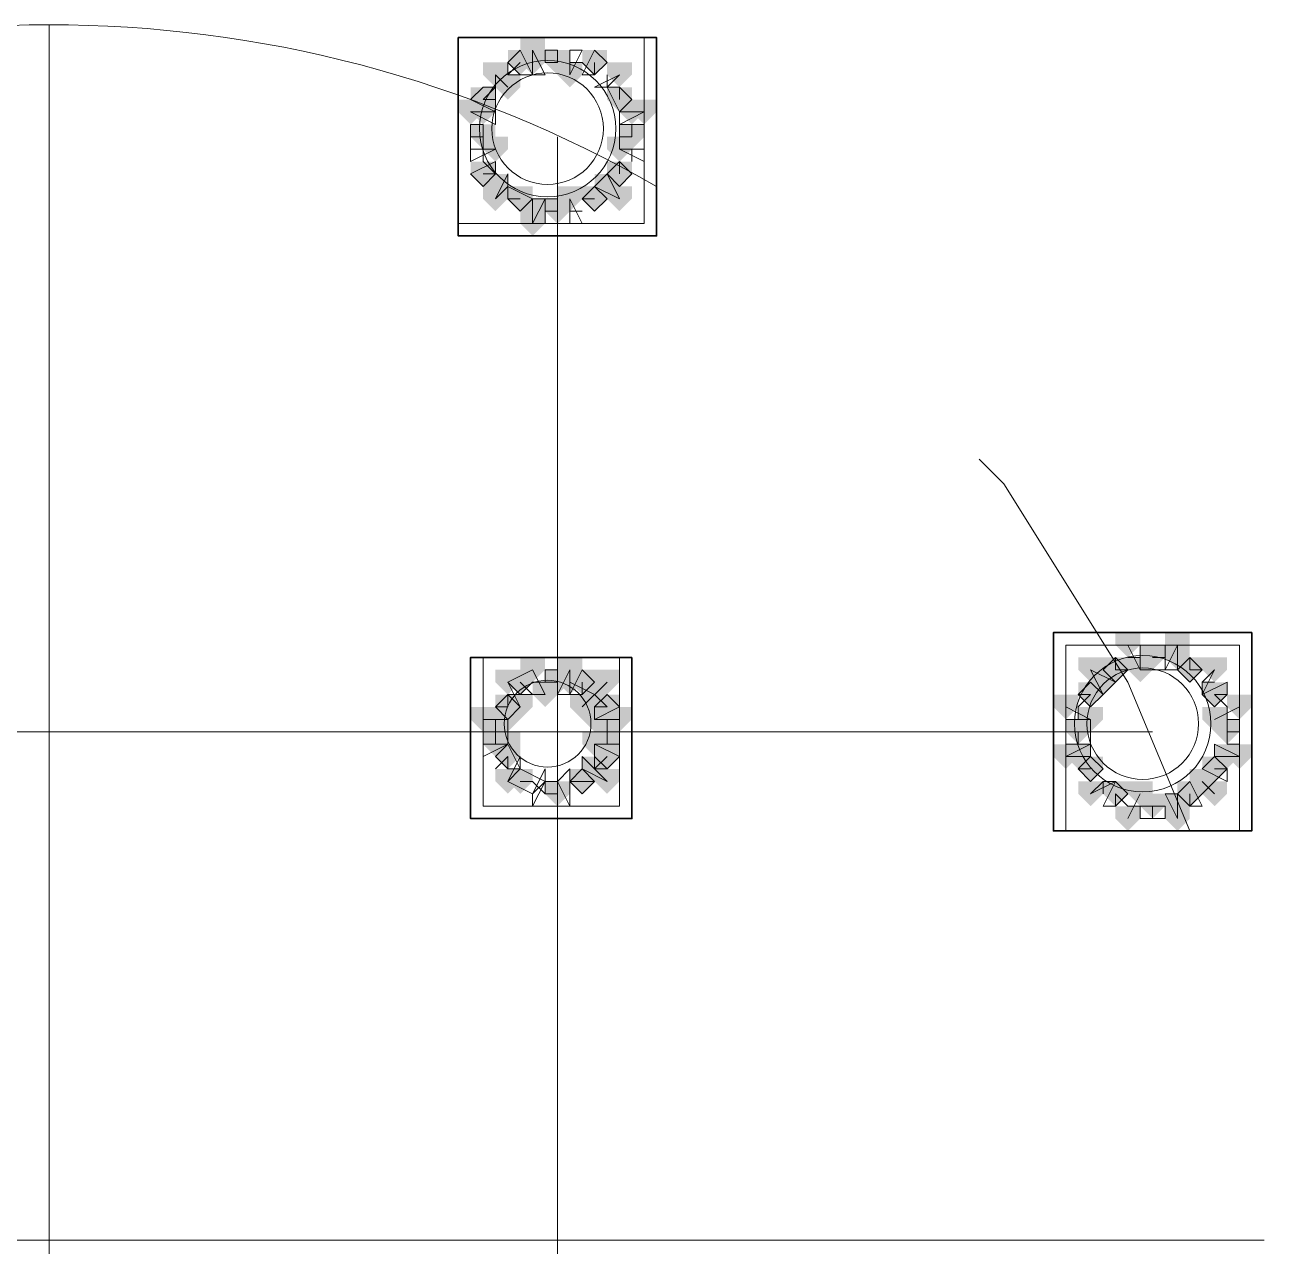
# Model space of a CAD drawing. Header units: millimetres. Extents: x 2315 to 4619, y 1334 to 1897.
# Drawn here: x 4171.91 to 4178.02, y 1541.67 to 1547.68 of the extents above; entities that cross this region are included whole.
import ezdxf

# ---------------------------------------------------------------- set-up
doc = ezdxf.new("R2010")
doc.units = ezdxf.units.MM
for name, color, linetype, true_color in [('PDF_10', 7, 'Continuous', 0x00b85c), ('PDF_AXIS', 7, 'Continuous', 0x00b85c), ('PDF_柱构件', 7, 'Continuous', 0x00b85c), ('PDF_转运站初步方案', 7, 'Continuous', 0x00b85c)]:
    doc.layers.add(name, color=color, linetype=linetype, true_color=true_color)
doc.layers.add('PDF_中心线层', color=1, linetype='Continuous')
doc.layers.add('PDF_粗实线层', color=7, linetype='Continuous')

msp = doc.modelspace()

# ---------------------------------------------------------------- hatches: boundary and pattern name
at = {"layer": 'PDF_10', "transparency": 33554559}
for points in [[(4174.3545, 1547.5601), (4174.2935, 1547.5601), (4174.2935, 1547.499), (4174.3545, 1547.4379), (4174.4156, 1547.499), (4174.4156, 1547.5601)], [(4174.3545, 1547.5601), (4174.2935, 1547.5601), (4174.2935, 1547.499), (4174.3545, 1547.4379), (4174.4156, 1547.499), (4174.4156, 1547.5601)], [(4174.5378, 1547.5601), (4174.4767, 1547.5601), (4174.4767, 1547.499), (4174.5378, 1547.4379), (4174.5989, 1547.499), (4174.5989, 1547.5601)], [(4174.5378, 1547.5601), (4174.4767, 1547.5601), (4174.4767, 1547.499), (4174.5378, 1547.4379), (4174.5989, 1547.499), (4174.5989, 1547.5601)], [(4174.721, 1547.5601), (4174.6599, 1547.5601), (4174.6599, 1547.499), (4174.721, 1547.4379), (4174.7821, 1547.499), (4174.7821, 1547.5601)], [(4174.721, 1547.5601), (4174.6599, 1547.5601), (4174.6599, 1547.499), (4174.721, 1547.4379), (4174.7821, 1547.499), (4174.7821, 1547.5601)], [(4174.1713, 1547.3768), (4174.1102, 1547.3768), (4174.1102, 1547.3157), (4174.1713, 1547.2547), (4174.2324, 1547.3157), (4174.2324, 1547.3768)], [(4174.1713, 1547.3768), (4174.1102, 1547.3768), (4174.1102, 1547.3157), (4174.1713, 1547.2547), (4174.2324, 1547.3157), (4174.2324, 1547.3768)], [(4174.8432, 1547.3768), (4174.7821, 1547.3768), (4174.7821, 1547.3157), (4174.8432, 1547.2547), (4174.9043, 1547.3157), (4174.9043, 1547.3768)], [(4174.8432, 1547.3768), (4174.7821, 1547.3768), (4174.7821, 1547.3157), (4174.8432, 1547.2547), (4174.9043, 1547.3157), (4174.9043, 1547.3768)], [(4174.8432, 1547.3768), (4174.7821, 1547.3768), (4174.7821, 1547.3157), (4174.8432, 1547.2547), (4174.9043, 1547.3157), (4174.9043, 1547.3768)], [(4174.1713, 1547.1936), (4174.1102, 1547.1936), (4174.1102, 1547.1325), (4174.1713, 1547.0714), (4174.2324, 1547.1325), (4174.2324, 1547.1936)], [(4174.1713, 1547.1936), (4174.1102, 1547.1936), (4174.1102, 1547.1325), (4174.1713, 1547.0714), (4174.2324, 1547.1325), (4174.2324, 1547.1936)], [(4174.9043, 1547.1936), (4174.8432, 1547.1936), (4174.8432, 1547.1325), (4174.9043, 1547.0714), (4174.9654, 1547.1325), (4174.9654, 1547.1936)], [(4174.9043, 1547.1936), (4174.8432, 1547.1936), (4174.8432, 1547.1325), (4174.9043, 1547.0714), (4174.9654, 1547.1325), (4174.9654, 1547.1936)], [(4174.1713, 1547.0103), (4174.1102, 1547.0103), (4174.1102, 1546.9493), (4174.1713, 1546.8882), (4174.2324, 1546.9493), (4174.2324, 1547.0103)], [(4174.1713, 1547.0103), (4174.1102, 1547.0103), (4174.1102, 1546.9493), (4174.1713, 1546.8882), (4174.2324, 1546.9493), (4174.2324, 1547.0103)], [(4174.8432, 1547.0103), (4174.7821, 1547.0103), (4174.7821, 1546.9493), (4174.8432, 1546.8882), (4174.9043, 1546.9493), (4174.9043, 1547.0103)], [(4174.8432, 1547.0103), (4174.7821, 1547.0103), (4174.7821, 1546.9493), (4174.8432, 1546.8882), (4174.9043, 1546.9493), (4174.9043, 1547.0103)], [(4174.8432, 1547.0103), (4174.7821, 1547.0103), (4174.7821, 1546.9493), (4174.8432, 1546.8882), (4174.9043, 1546.9493), (4174.9043, 1547.0103)], [(4174.3545, 1546.8882), (4174.2935, 1546.8882), (4174.2935, 1546.8271), (4174.3545, 1546.766), (4174.4156, 1546.8271), (4174.4156, 1546.8882)], [(4174.3545, 1546.8882), (4174.2935, 1546.8882), (4174.2935, 1546.8271), (4174.3545, 1546.766), (4174.4156, 1546.8271), (4174.4156, 1546.8882)], [(4174.721, 1546.8882), (4174.6599, 1546.8882), (4174.6599, 1546.8271), (4174.721, 1546.766), (4174.7821, 1546.8271), (4174.7821, 1546.8882)], [(4174.721, 1546.8882), (4174.6599, 1546.8882), (4174.6599, 1546.8271), (4174.721, 1546.766), (4174.7821, 1546.8271), (4174.7821, 1546.8882)], [(4174.721, 1546.8882), (4174.6599, 1546.8882), (4174.6599, 1546.8271), (4174.721, 1546.766), (4174.7821, 1546.8271), (4174.7821, 1546.8882)], [(4174.5378, 1546.8271), (4174.4767, 1546.8271), (4174.4767, 1546.766), (4174.5378, 1546.7049), (4174.5989, 1546.766), (4174.5989, 1546.8271)], [(4174.5378, 1546.8271), (4174.4767, 1546.8271), (4174.4767, 1546.766), (4174.5378, 1546.7049), (4174.5989, 1546.766), (4174.5989, 1546.8271)], [(4174.5378, 1546.8271), (4174.4767, 1546.8271), (4174.4767, 1546.766), (4174.5378, 1546.7049), (4174.5989, 1546.766), (4174.5989, 1546.8271)], [(4177.4697, 1544.6282), (4177.4086, 1544.6282), (4177.4086, 1544.5671), (4177.4697, 1544.506), (4177.5308, 1544.5671), (4177.5308, 1544.6282)], [(4177.4697, 1544.6282), (4177.4086, 1544.6282), (4177.4086, 1544.5671), (4177.4697, 1544.506), (4177.5308, 1544.5671), (4177.5308, 1544.6282)], [(4177.4697, 1544.6282), (4177.4086, 1544.6282), (4177.4086, 1544.5671), (4177.4697, 1544.506), (4177.5308, 1544.5671), (4177.5308, 1544.6282)], [(4177.2864, 1544.5671), (4177.2254, 1544.5671), (4177.2254, 1544.506), (4177.2864, 1544.4449), (4177.3475, 1544.506), (4177.3475, 1544.5671)], [(4177.2864, 1544.5671), (4177.2254, 1544.5671), (4177.2254, 1544.506), (4177.2864, 1544.4449), (4177.3475, 1544.506), (4177.3475, 1544.5671)], [(4177.6529, 1544.5671), (4177.5918, 1544.5671), (4177.5918, 1544.506), (4177.6529, 1544.4449), (4177.714, 1544.506), (4177.714, 1544.5671)], [(4177.6529, 1544.5671), (4177.5918, 1544.5671), (4177.5918, 1544.506), (4177.6529, 1544.4449), (4177.714, 1544.506), (4177.714, 1544.5671)], [(4174.3545, 1544.506), (4174.2935, 1544.506), (4174.2935, 1544.4449), (4174.3545, 1544.3839), (4174.4156, 1544.4449), (4174.4156, 1544.506)], [(4174.3545, 1544.506), (4174.2935, 1544.506), (4174.2935, 1544.4449), (4174.3545, 1544.3839), (4174.4156, 1544.4449), (4174.4156, 1544.506)], [(4174.5378, 1544.506), (4174.4767, 1544.506), (4174.4767, 1544.4449), (4174.5378, 1544.3839), (4174.5989, 1544.4449), (4174.5989, 1544.506)], [(4174.5378, 1544.506), (4174.4767, 1544.506), (4174.4767, 1544.4449), (4174.5378, 1544.3839), (4174.5989, 1544.4449), (4174.5989, 1544.506)], [(4174.6599, 1544.506), (4174.5989, 1544.506), (4174.5989, 1544.4449), (4174.6599, 1544.3839), (4174.721, 1544.4449), (4174.721, 1544.506)], [(4174.6599, 1544.506), (4174.5989, 1544.506), (4174.5989, 1544.4449), (4174.6599, 1544.3839), (4174.721, 1544.4449), (4174.721, 1544.506)], [(4177.1643, 1544.4449), (4177.1032, 1544.4449), (4177.1032, 1544.3839), (4177.1643, 1544.3228), (4177.2254, 1544.3839), (4177.2254, 1544.4449)], [(4177.1643, 1544.4449), (4177.1032, 1544.4449), (4177.1032, 1544.3839), (4177.1643, 1544.3228), (4177.2254, 1544.3839), (4177.2254, 1544.4449)], [(4177.7751, 1544.4449), (4177.714, 1544.4449), (4177.714, 1544.3839), (4177.7751, 1544.3228), (4177.8362, 1544.3839), (4177.8362, 1544.4449)], [(4177.7751, 1544.4449), (4177.714, 1544.4449), (4177.714, 1544.3839), (4177.7751, 1544.3228), (4177.8362, 1544.3839), (4177.8362, 1544.4449)], [(4174.2935, 1544.3839), (4174.2324, 1544.3839), (4174.2324, 1544.3228), (4174.2935, 1544.2617), (4174.3545, 1544.3228), (4174.3545, 1544.3839)], [(4174.2935, 1544.3839), (4174.2324, 1544.3839), (4174.2324, 1544.3228), (4174.2935, 1544.2617), (4174.3545, 1544.3228), (4174.3545, 1544.3839)], [(4174.7821, 1544.3839), (4174.721, 1544.3839), (4174.721, 1544.3228), (4174.7821, 1544.2617), (4174.8432, 1544.3228), (4174.8432, 1544.3839)], [(4174.7821, 1544.3839), (4174.721, 1544.3839), (4174.721, 1544.3228), (4174.7821, 1544.2617), (4174.8432, 1544.3228), (4174.8432, 1544.3839)], [(4174.2324, 1544.2617), (4174.1713, 1544.2617), (4174.1713, 1544.2006), (4174.2324, 1544.1395), (4174.2935, 1544.2006), (4174.2935, 1544.2617)], [(4174.2324, 1544.2617), (4174.1713, 1544.2617), (4174.1713, 1544.2006), (4174.2324, 1544.1395), (4174.2935, 1544.2006), (4174.2935, 1544.2617)], [(4174.7821, 1544.2617), (4174.721, 1544.2617), (4174.721, 1544.2006), (4174.7821, 1544.1395), (4174.8432, 1544.2006), (4174.8432, 1544.2617)], [(4174.7821, 1544.2617), (4174.721, 1544.2617), (4174.721, 1544.2006), (4174.7821, 1544.1395), (4174.8432, 1544.2006), (4174.8432, 1544.2617)], [(4177.1032, 1544.2617), (4177.0421, 1544.2617), (4177.0421, 1544.2006), (4177.1032, 1544.1395), (4177.1643, 1544.2006), (4177.1643, 1544.2617)], [(4177.1032, 1544.2617), (4177.0421, 1544.2617), (4177.0421, 1544.2006), (4177.1032, 1544.1395), (4177.1643, 1544.2006), (4177.1643, 1544.2617)], [(4177.1032, 1544.2617), (4177.0421, 1544.2617), (4177.0421, 1544.2006), (4177.1032, 1544.1395), (4177.1643, 1544.2006), (4177.1643, 1544.2617)], [(4177.8362, 1544.2617), (4177.7751, 1544.2617), (4177.7751, 1544.2006), (4177.8362, 1544.1395), (4177.8972, 1544.2006), (4177.8972, 1544.2617)], [(4177.8362, 1544.2617), (4177.7751, 1544.2617), (4177.7751, 1544.2006), (4177.8362, 1544.1395), (4177.8972, 1544.2006), (4177.8972, 1544.2617)], [(4174.2935, 1544.1395), (4174.2324, 1544.1395), (4174.2324, 1544.0784), (4174.2935, 1544.0174), (4174.3545, 1544.0784), (4174.3545, 1544.1395)], [(4174.2935, 1544.1395), (4174.2324, 1544.1395), (4174.2324, 1544.0784), (4174.2935, 1544.0174), (4174.3545, 1544.0784), (4174.3545, 1544.1395)], [(4174.7821, 1544.1395), (4174.721, 1544.1395), (4174.721, 1544.0784), (4174.7821, 1544.0174), (4174.8432, 1544.0784), (4174.8432, 1544.1395)], [(4174.7821, 1544.1395), (4174.721, 1544.1395), (4174.721, 1544.0784), (4174.7821, 1544.0174), (4174.8432, 1544.0784), (4174.8432, 1544.1395)], [(4177.1643, 1544.0784), (4177.1032, 1544.0784), (4177.1032, 1544.0174), (4177.1643, 1543.9563), (4177.2254, 1544.0174), (4177.2254, 1544.0784)], [(4177.1643, 1544.0784), (4177.1032, 1544.0784), (4177.1032, 1544.0174), (4177.1643, 1543.9563), (4177.2254, 1544.0174), (4177.2254, 1544.0784)], [(4177.7751, 1544.0784), (4177.714, 1544.0784), (4177.714, 1544.0174), (4177.7751, 1543.9563), (4177.8362, 1544.0174), (4177.8362, 1544.0784)], [(4177.7751, 1544.0784), (4177.714, 1544.0784), (4177.714, 1544.0174), (4177.7751, 1543.9563), (4177.8362, 1544.0174), (4177.8362, 1544.0784)], [(4174.3545, 1544.0174), (4174.2935, 1544.0174), (4174.2935, 1543.9563), (4174.3545, 1543.8952), (4174.4156, 1543.9563), (4174.4156, 1544.0174)], [(4174.3545, 1544.0174), (4174.2935, 1544.0174), (4174.2935, 1543.9563), (4174.3545, 1543.8952), (4174.4156, 1543.9563), (4174.4156, 1544.0174)], [(4174.6599, 1544.0174), (4174.5989, 1544.0174), (4174.5989, 1543.9563), (4174.6599, 1543.8952), (4174.721, 1543.9563), (4174.721, 1544.0174)], [(4174.6599, 1544.0174), (4174.5989, 1544.0174), (4174.5989, 1543.9563), (4174.6599, 1543.8952), (4174.721, 1543.9563), (4174.721, 1544.0174)], [(4174.6599, 1544.0174), (4174.5989, 1544.0174), (4174.5989, 1543.9563), (4174.6599, 1543.8952), (4174.721, 1543.9563), (4174.721, 1544.0174)], [(4174.5378, 1543.9563), (4174.4767, 1543.9563), (4174.4767, 1543.8952), (4174.5378, 1543.8341), (4174.5989, 1543.8952), (4174.5989, 1543.9563)], [(4174.5378, 1543.9563), (4174.4767, 1543.9563), (4174.4767, 1543.8952), (4174.5378, 1543.8341), (4174.5989, 1543.8952), (4174.5989, 1543.9563)], [(4177.2864, 1543.9563), (4177.2254, 1543.9563), (4177.2254, 1543.8952), (4177.2864, 1543.8341), (4177.3475, 1543.8952), (4177.3475, 1543.9563)], [(4177.2864, 1543.9563), (4177.2254, 1543.9563), (4177.2254, 1543.8952), (4177.2864, 1543.8341), (4177.3475, 1543.8952), (4177.3475, 1543.9563)], [(4177.6529, 1543.9563), (4177.5918, 1543.9563), (4177.5918, 1543.8952), (4177.6529, 1543.8341), (4177.714, 1543.8952), (4177.714, 1543.9563)], [(4177.6529, 1543.9563), (4177.5918, 1543.9563), (4177.5918, 1543.8952), (4177.6529, 1543.8341), (4177.714, 1543.8952), (4177.714, 1543.9563)], [(4177.4697, 1543.8952), (4177.4086, 1543.8952), (4177.4086, 1543.8341), (4177.4697, 1543.773), (4177.5308, 1543.8341), (4177.5308, 1543.8952)], [(4177.4697, 1543.8952), (4177.4086, 1543.8952), (4177.4086, 1543.8341), (4177.4697, 1543.773), (4177.5308, 1543.8341), (4177.5308, 1543.8952)]]:
    msp.add_hatch(color=256, dxfattribs=at).paths.add_polyline_path(points)
at = {"layer": 'PDF_柱构件', "transparency": 33554559}
for points in [[(4174.4156, 1547.6211), (4174.3545, 1547.6211), (4174.3545, 1547.5601), (4174.4156, 1547.499), (4174.4767, 1547.5601), (4174.4767, 1547.6211)], [(4174.4156, 1547.5601), (4174.3545, 1547.5601), (4174.3545, 1547.499), (4174.4156, 1547.4379), (4174.4767, 1547.499), (4174.4767, 1547.5601)], [(4174.2324, 1547.499), (4174.1713, 1547.499), (4174.1713, 1547.4379), (4174.2324, 1547.3768), (4174.2935, 1547.4379), (4174.2935, 1547.499)], [(4174.5989, 1547.499), (4174.5378, 1547.499), (4174.5378, 1547.4379), (4174.5989, 1547.3768), (4174.6599, 1547.4379), (4174.6599, 1547.499)], [(4174.8432, 1547.499), (4174.7821, 1547.499), (4174.7821, 1547.4379), (4174.8432, 1547.3768), (4174.9043, 1547.4379), (4174.9043, 1547.499)], [(4174.2935, 1547.4379), (4174.2324, 1547.4379), (4174.2324, 1547.3768), (4174.2935, 1547.3157), (4174.3545, 1547.3768), (4174.3545, 1547.4379)], [(4174.1102, 1547.3157), (4174.0491, 1547.3157), (4174.0491, 1547.2547), (4174.1102, 1547.1936), (4174.1713, 1547.2547), (4174.1713, 1547.3157)], [(4174.1713, 1547.3157), (4174.1102, 1547.3157), (4174.1102, 1547.2547), (4174.1713, 1547.1936), (4174.2324, 1547.2547), (4174.2324, 1547.3157)], [(4174.9043, 1547.3157), (4174.8432, 1547.3157), (4174.8432, 1547.2547), (4174.9043, 1547.1936), (4174.9654, 1547.2547), (4174.9654, 1547.3157)], [(4174.9654, 1547.3157), (4174.9043, 1547.3157), (4174.9043, 1547.2547), (4174.9654, 1547.1936), (4175.0264, 1547.2547), (4175.0264, 1547.3157)], [(4174.2324, 1547.1325), (4174.1713, 1547.1325), (4174.1713, 1547.0714), (4174.2324, 1547.0103), (4174.2935, 1547.0714), (4174.2935, 1547.1325)], [(4174.8432, 1547.1325), (4174.7821, 1547.1325), (4174.7821, 1547.0714), (4174.8432, 1547.0103), (4174.9043, 1547.0714), (4174.9043, 1547.1325)], [(4174.2324, 1546.9493), (4174.1713, 1546.9493), (4174.1713, 1546.8882), (4174.2324, 1546.8271), (4174.2935, 1546.8882), (4174.2935, 1546.9493)], [(4174.7821, 1546.9493), (4174.721, 1546.9493), (4174.721, 1546.8882), (4174.7821, 1546.8271), (4174.8432, 1546.8882), (4174.8432, 1546.9493)], [(4174.2324, 1546.8882), (4174.1713, 1546.8882), (4174.1713, 1546.8271), (4174.2324, 1546.766), (4174.2935, 1546.8271), (4174.2935, 1546.8882)], [(4174.5989, 1546.8882), (4174.5378, 1546.8882), (4174.5378, 1546.8271), (4174.5989, 1546.766), (4174.6599, 1546.8271), (4174.6599, 1546.8882)], [(4174.8432, 1546.8882), (4174.7821, 1546.8882), (4174.7821, 1546.8271), (4174.8432, 1546.766), (4174.9043, 1546.8271), (4174.9043, 1546.8882)], [(4174.4156, 1546.8271), (4174.3545, 1546.8271), (4174.3545, 1546.766), (4174.4156, 1546.7049), (4174.4767, 1546.766), (4174.4767, 1546.8271)], [(4174.4156, 1546.766), (4174.3545, 1546.766), (4174.3545, 1546.7049), (4174.4156, 1546.6439), (4174.4767, 1546.7049), (4174.4767, 1546.766)], [(4177.3475, 1544.6893), (4177.2864, 1544.6893), (4177.2864, 1544.6282), (4177.3475, 1544.5671), (4177.4086, 1544.6282), (4177.4086, 1544.6893)], [(4177.5918, 1544.6893), (4177.5308, 1544.6893), (4177.5308, 1544.6282), (4177.5918, 1544.5671), (4177.6529, 1544.6282), (4177.6529, 1544.6893)], [(4177.5918, 1544.6282), (4177.5308, 1544.6282), (4177.5308, 1544.5671), (4177.5918, 1544.506), (4177.6529, 1544.5671), (4177.6529, 1544.6282)], [(4174.4156, 1544.5671), (4174.3545, 1544.5671), (4174.3545, 1544.506), (4174.4156, 1544.4449), (4174.4767, 1544.506), (4174.4767, 1544.5671)], [(4174.5989, 1544.5671), (4174.5378, 1544.5671), (4174.5378, 1544.506), (4174.5989, 1544.4449), (4174.6599, 1544.506), (4174.6599, 1544.5671)], [(4177.1643, 1544.5671), (4177.1032, 1544.5671), (4177.1032, 1544.506), (4177.1643, 1544.4449), (4177.2254, 1544.506), (4177.2254, 1544.5671)], [(4177.4086, 1544.5671), (4177.3475, 1544.5671), (4177.3475, 1544.506), (4177.4086, 1544.4449), (4177.4697, 1544.506), (4177.4697, 1544.5671)], [(4177.7751, 1544.5671), (4177.714, 1544.5671), (4177.714, 1544.506), (4177.7751, 1544.4449), (4177.8362, 1544.506), (4177.8362, 1544.5671)], [(4174.2935, 1544.506), (4174.2324, 1544.506), (4174.2324, 1544.4449), (4174.2935, 1544.3839), (4174.3545, 1544.4449), (4174.3545, 1544.506)], [(4174.5989, 1544.506), (4174.5378, 1544.506), (4174.5378, 1544.4449), (4174.5989, 1544.3839), (4174.6599, 1544.4449), (4174.6599, 1544.506)], [(4174.7821, 1544.506), (4174.721, 1544.506), (4174.721, 1544.4449), (4174.7821, 1544.3839), (4174.8432, 1544.4449), (4174.8432, 1544.506)], [(4177.2254, 1544.506), (4177.1643, 1544.506), (4177.1643, 1544.4449), (4177.2254, 1544.3839), (4177.2864, 1544.4449), (4177.2864, 1544.506)], [(4174.4767, 1544.4449), (4174.4156, 1544.4449), (4174.4156, 1544.3839), (4174.4767, 1544.3228), (4174.5378, 1544.3839), (4174.5378, 1544.4449)], [(4174.721, 1544.4449), (4174.6599, 1544.4449), (4174.6599, 1544.3839), (4174.721, 1544.3228), (4174.7821, 1544.3839), (4174.7821, 1544.4449)], [(4174.3545, 1544.3839), (4174.2935, 1544.3839), (4174.2935, 1544.3228), (4174.3545, 1544.2617), (4174.4156, 1544.3228), (4174.4156, 1544.3839)], [(4174.6599, 1544.3839), (4174.5989, 1544.3839), (4174.5989, 1544.3228), (4174.6599, 1544.2617), (4174.721, 1544.3228), (4174.721, 1544.3839)], [(4177.0421, 1544.3839), (4176.981, 1544.3839), (4176.981, 1544.3228), (4177.0421, 1544.2617), (4177.1032, 1544.3228), (4177.1032, 1544.3839)], [(4177.8972, 1544.3839), (4177.8362, 1544.3839), (4177.8362, 1544.3228), (4177.8972, 1544.2617), (4177.9583, 1544.3228), (4177.9583, 1544.3839)], [(4174.1713, 1544.3228), (4174.1102, 1544.3228), (4174.1102, 1544.2617), (4174.1713, 1544.2006), (4174.2324, 1544.2617), (4174.2324, 1544.3228)], [(4174.2324, 1544.3228), (4174.1713, 1544.3228), (4174.1713, 1544.2617), (4174.2324, 1544.2006), (4174.2935, 1544.2617), (4174.2935, 1544.3228)], [(4174.2935, 1544.3228), (4174.2324, 1544.3228), (4174.2324, 1544.2617), (4174.2935, 1544.2006), (4174.3545, 1544.2617), (4174.3545, 1544.3228)], [(4174.721, 1544.3228), (4174.6599, 1544.3228), (4174.6599, 1544.2617), (4174.721, 1544.2006), (4174.7821, 1544.2617), (4174.7821, 1544.3228)], [(4174.7821, 1544.3228), (4174.721, 1544.3228), (4174.721, 1544.2617), (4174.7821, 1544.2006), (4174.8432, 1544.2617), (4174.8432, 1544.3228)], [(4174.8432, 1544.3228), (4174.7821, 1544.3228), (4174.7821, 1544.2617), (4174.8432, 1544.2006), (4174.9043, 1544.2617), (4174.9043, 1544.3228)], [(4177.1643, 1544.3228), (4177.1032, 1544.3228), (4177.1032, 1544.2617), (4177.1643, 1544.2006), (4177.2254, 1544.2617), (4177.2254, 1544.3228)], [(4177.7751, 1544.3228), (4177.714, 1544.3228), (4177.714, 1544.2617), (4177.7751, 1544.2006), (4177.8362, 1544.2617), (4177.8362, 1544.3228)], [(4174.2324, 1544.2006), (4174.1713, 1544.2006), (4174.1713, 1544.1395), (4174.2324, 1544.0784), (4174.2935, 1544.1395), (4174.2935, 1544.2006)], [(4174.2935, 1544.2006), (4174.2324, 1544.2006), (4174.2324, 1544.1395), (4174.2935, 1544.0784), (4174.3545, 1544.1395), (4174.3545, 1544.2006)], [(4174.721, 1544.2006), (4174.6599, 1544.2006), (4174.6599, 1544.1395), (4174.721, 1544.0784), (4174.7821, 1544.1395), (4174.7821, 1544.2006)], [(4174.7821, 1544.2006), (4174.721, 1544.2006), (4174.721, 1544.1395), (4174.7821, 1544.0784), (4174.8432, 1544.1395), (4174.8432, 1544.2006)], [(4177.0421, 1544.1395), (4176.981, 1544.1395), (4176.981, 1544.0784), (4177.0421, 1544.0174), (4177.1032, 1544.0784), (4177.1032, 1544.1395)], [(4177.1032, 1544.1395), (4177.0421, 1544.1395), (4177.0421, 1544.0784), (4177.1032, 1544.0174), (4177.1643, 1544.0784), (4177.1643, 1544.1395)], [(4177.8362, 1544.1395), (4177.7751, 1544.1395), (4177.7751, 1544.0784), (4177.8362, 1544.0174), (4177.8972, 1544.0784), (4177.8972, 1544.1395)], [(4177.8972, 1544.1395), (4177.8362, 1544.1395), (4177.8362, 1544.0784), (4177.8972, 1544.0174), (4177.9583, 1544.0784), (4177.9583, 1544.1395)], [(4174.721, 1544.0784), (4174.6599, 1544.0784), (4174.6599, 1544.0174), (4174.721, 1543.9563), (4174.7821, 1544.0174), (4174.7821, 1544.0784)], [(4174.2935, 1544.0174), (4174.2324, 1544.0174), (4174.2324, 1543.9563), (4174.2935, 1543.8952), (4174.3545, 1543.9563), (4174.3545, 1544.0174)], [(4174.7821, 1544.0174), (4174.721, 1544.0174), (4174.721, 1543.9563), (4174.7821, 1543.8952), (4174.8432, 1543.9563), (4174.8432, 1544.0174)], [(4177.714, 1544.0174), (4177.6529, 1544.0174), (4177.6529, 1543.9563), (4177.714, 1543.8952), (4177.7751, 1543.9563), (4177.7751, 1544.0174)], [(4177.1643, 1543.9563), (4177.1032, 1543.9563), (4177.1032, 1543.8952), (4177.1643, 1543.8341), (4177.2254, 1543.8952), (4177.2254, 1543.9563)], [(4177.4086, 1543.9563), (4177.3475, 1543.9563), (4177.3475, 1543.8952), (4177.4086, 1543.8341), (4177.4697, 1543.8952), (4177.4697, 1543.9563)], [(4177.7751, 1543.9563), (4177.714, 1543.9563), (4177.714, 1543.8952), (4177.7751, 1543.8341), (4177.8362, 1543.8952), (4177.8362, 1543.9563)], [(4177.5918, 1543.8952), (4177.5308, 1543.8952), (4177.5308, 1543.8341), (4177.5918, 1543.773), (4177.6529, 1543.8341), (4177.6529, 1543.8952)], [(4177.3475, 1543.8341), (4177.2864, 1543.8341), (4177.2864, 1543.773), (4177.3475, 1543.712), (4177.4086, 1543.773), (4177.4086, 1543.8341)], [(4177.5918, 1543.8341), (4177.5308, 1543.8341), (4177.5308, 1543.773), (4177.5918, 1543.712), (4177.6529, 1543.773), (4177.6529, 1543.8341)]]:
    msp.add_hatch(color=256, dxfattribs=at).paths.add_polyline_path(points)
at = {"layer": 'PDF_转运站初步方案', "transparency": 33554559}
for points in [[(4174.3545, 1547.5601), (4174.2935, 1547.5601), (4174.2935, 1547.499), (4174.3545, 1547.4379), (4174.4156, 1547.499), (4174.4156, 1547.5601)], [(4174.3545, 1547.5601), (4174.2935, 1547.5601), (4174.2935, 1547.499), (4174.3545, 1547.4379), (4174.4156, 1547.499), (4174.4156, 1547.5601)], [(4174.5378, 1547.5601), (4174.4767, 1547.5601), (4174.4767, 1547.499), (4174.5378, 1547.4379), (4174.5989, 1547.499), (4174.5989, 1547.5601)], [(4174.5378, 1547.5601), (4174.4767, 1547.5601), (4174.4767, 1547.499), (4174.5378, 1547.4379), (4174.5989, 1547.499), (4174.5989, 1547.5601)], [(4174.721, 1547.5601), (4174.6599, 1547.5601), (4174.6599, 1547.499), (4174.721, 1547.4379), (4174.7821, 1547.499), (4174.7821, 1547.5601)], [(4174.721, 1547.5601), (4174.6599, 1547.5601), (4174.6599, 1547.499), (4174.721, 1547.4379), (4174.7821, 1547.499), (4174.7821, 1547.5601)], [(4174.1713, 1547.3768), (4174.1102, 1547.3768), (4174.1102, 1547.3157), (4174.1713, 1547.2547), (4174.2324, 1547.3157), (4174.2324, 1547.3768)], [(4174.1713, 1547.3768), (4174.1102, 1547.3768), (4174.1102, 1547.3157), (4174.1713, 1547.2547), (4174.2324, 1547.3157), (4174.2324, 1547.3768)], [(4174.8432, 1547.3768), (4174.7821, 1547.3768), (4174.7821, 1547.3157), (4174.8432, 1547.2547), (4174.9043, 1547.3157), (4174.9043, 1547.3768)], [(4174.8432, 1547.3768), (4174.7821, 1547.3768), (4174.7821, 1547.3157), (4174.8432, 1547.2547), (4174.9043, 1547.3157), (4174.9043, 1547.3768)], [(4174.1713, 1547.1936), (4174.1102, 1547.1936), (4174.1102, 1547.1325), (4174.1713, 1547.0714), (4174.2324, 1547.1325), (4174.2324, 1547.1936)], [(4174.1713, 1547.1936), (4174.1102, 1547.1936), (4174.1102, 1547.1325), (4174.1713, 1547.0714), (4174.2324, 1547.1325), (4174.2324, 1547.1936)], [(4174.9043, 1547.1936), (4174.8432, 1547.1936), (4174.8432, 1547.1325), (4174.9043, 1547.0714), (4174.9654, 1547.1325), (4174.9654, 1547.1936)], [(4174.9043, 1547.1936), (4174.8432, 1547.1936), (4174.8432, 1547.1325), (4174.9043, 1547.0714), (4174.9654, 1547.1325), (4174.9654, 1547.1936)], [(4174.1713, 1547.0103), (4174.1102, 1547.0103), (4174.1102, 1546.9493), (4174.1713, 1546.8882), (4174.2324, 1546.9493), (4174.2324, 1547.0103)], [(4174.1713, 1547.0103), (4174.1102, 1547.0103), (4174.1102, 1546.9493), (4174.1713, 1546.8882), (4174.2324, 1546.9493), (4174.2324, 1547.0103)], [(4174.8432, 1547.0103), (4174.7821, 1547.0103), (4174.7821, 1546.9493), (4174.8432, 1546.8882), (4174.9043, 1546.9493), (4174.9043, 1547.0103)], [(4174.8432, 1547.0103), (4174.7821, 1547.0103), (4174.7821, 1546.9493), (4174.8432, 1546.8882), (4174.9043, 1546.9493), (4174.9043, 1547.0103)], [(4174.3545, 1546.8882), (4174.2935, 1546.8882), (4174.2935, 1546.8271), (4174.3545, 1546.766), (4174.4156, 1546.8271), (4174.4156, 1546.8882)], [(4174.3545, 1546.8882), (4174.2935, 1546.8882), (4174.2935, 1546.8271), (4174.3545, 1546.766), (4174.4156, 1546.8271), (4174.4156, 1546.8882)], [(4174.721, 1546.8882), (4174.6599, 1546.8882), (4174.6599, 1546.8271), (4174.721, 1546.766), (4174.7821, 1546.8271), (4174.7821, 1546.8882)], [(4174.721, 1546.8882), (4174.6599, 1546.8882), (4174.6599, 1546.8271), (4174.721, 1546.766), (4174.7821, 1546.8271), (4174.7821, 1546.8882)], [(4174.5378, 1546.8271), (4174.4767, 1546.8271), (4174.4767, 1546.766), (4174.5378, 1546.7049), (4174.5989, 1546.766), (4174.5989, 1546.8271)], [(4174.5378, 1546.8271), (4174.4767, 1546.8271), (4174.4767, 1546.766), (4174.5378, 1546.7049), (4174.5989, 1546.766), (4174.5989, 1546.8271)], [(4177.4697, 1544.6282), (4177.4086, 1544.6282), (4177.4086, 1544.5671), (4177.4697, 1544.506), (4177.5308, 1544.5671), (4177.5308, 1544.6282)], [(4177.4697, 1544.6282), (4177.4086, 1544.6282), (4177.4086, 1544.5671), (4177.4697, 1544.506), (4177.5308, 1544.5671), (4177.5308, 1544.6282)], [(4177.2864, 1544.5671), (4177.2254, 1544.5671), (4177.2254, 1544.506), (4177.2864, 1544.4449), (4177.3475, 1544.506), (4177.3475, 1544.5671)], [(4177.2864, 1544.5671), (4177.2254, 1544.5671), (4177.2254, 1544.506), (4177.2864, 1544.4449), (4177.3475, 1544.506), (4177.3475, 1544.5671)], [(4177.6529, 1544.5671), (4177.5918, 1544.5671), (4177.5918, 1544.506), (4177.6529, 1544.4449), (4177.714, 1544.506), (4177.714, 1544.5671)], [(4177.6529, 1544.5671), (4177.5918, 1544.5671), (4177.5918, 1544.506), (4177.6529, 1544.4449), (4177.714, 1544.506), (4177.714, 1544.5671)], [(4174.3545, 1544.506), (4174.2935, 1544.506), (4174.2935, 1544.4449), (4174.3545, 1544.3839), (4174.4156, 1544.4449), (4174.4156, 1544.506)], [(4174.3545, 1544.506), (4174.2935, 1544.506), (4174.2935, 1544.4449), (4174.3545, 1544.3839), (4174.4156, 1544.4449), (4174.4156, 1544.506)], [(4174.5378, 1544.506), (4174.4767, 1544.506), (4174.4767, 1544.4449), (4174.5378, 1544.3839), (4174.5989, 1544.4449), (4174.5989, 1544.506)], [(4174.5378, 1544.506), (4174.4767, 1544.506), (4174.4767, 1544.4449), (4174.5378, 1544.3839), (4174.5989, 1544.4449), (4174.5989, 1544.506)], [(4174.6599, 1544.506), (4174.5989, 1544.506), (4174.5989, 1544.4449), (4174.6599, 1544.3839), (4174.721, 1544.4449), (4174.721, 1544.506)], [(4174.6599, 1544.506), (4174.5989, 1544.506), (4174.5989, 1544.4449), (4174.6599, 1544.3839), (4174.721, 1544.4449), (4174.721, 1544.506)], [(4177.1643, 1544.4449), (4177.1032, 1544.4449), (4177.1032, 1544.3839), (4177.1643, 1544.3228), (4177.2254, 1544.3839), (4177.2254, 1544.4449)], [(4177.1643, 1544.4449), (4177.1032, 1544.4449), (4177.1032, 1544.3839), (4177.1643, 1544.3228), (4177.2254, 1544.3839), (4177.2254, 1544.4449)], [(4177.7751, 1544.4449), (4177.714, 1544.4449), (4177.714, 1544.3839), (4177.7751, 1544.3228), (4177.8362, 1544.3839), (4177.8362, 1544.4449)], [(4177.7751, 1544.4449), (4177.714, 1544.4449), (4177.714, 1544.3839), (4177.7751, 1544.3228), (4177.8362, 1544.3839), (4177.8362, 1544.4449)], [(4174.2935, 1544.3839), (4174.2324, 1544.3839), (4174.2324, 1544.3228), (4174.2935, 1544.2617), (4174.3545, 1544.3228), (4174.3545, 1544.3839)], [(4174.2935, 1544.3839), (4174.2324, 1544.3839), (4174.2324, 1544.3228), (4174.2935, 1544.2617), (4174.3545, 1544.3228), (4174.3545, 1544.3839)], [(4174.7821, 1544.3839), (4174.721, 1544.3839), (4174.721, 1544.3228), (4174.7821, 1544.2617), (4174.8432, 1544.3228), (4174.8432, 1544.3839)], [(4174.7821, 1544.3839), (4174.721, 1544.3839), (4174.721, 1544.3228), (4174.7821, 1544.2617), (4174.8432, 1544.3228), (4174.8432, 1544.3839)], [(4174.2324, 1544.2617), (4174.1713, 1544.2617), (4174.1713, 1544.2006), (4174.2324, 1544.1395), (4174.2935, 1544.2006), (4174.2935, 1544.2617)], [(4174.2324, 1544.2617), (4174.1713, 1544.2617), (4174.1713, 1544.2006), (4174.2324, 1544.1395), (4174.2935, 1544.2006), (4174.2935, 1544.2617)], [(4174.7821, 1544.2617), (4174.721, 1544.2617), (4174.721, 1544.2006), (4174.7821, 1544.1395), (4174.8432, 1544.2006), (4174.8432, 1544.2617)], [(4174.7821, 1544.2617), (4174.721, 1544.2617), (4174.721, 1544.2006), (4174.7821, 1544.1395), (4174.8432, 1544.2006), (4174.8432, 1544.2617)], [(4177.1032, 1544.2617), (4177.0421, 1544.2617), (4177.0421, 1544.2006), (4177.1032, 1544.1395), (4177.1643, 1544.2006), (4177.1643, 1544.2617)], [(4177.1032, 1544.2617), (4177.0421, 1544.2617), (4177.0421, 1544.2006), (4177.1032, 1544.1395), (4177.1643, 1544.2006), (4177.1643, 1544.2617)], [(4177.8362, 1544.2617), (4177.7751, 1544.2617), (4177.7751, 1544.2006), (4177.8362, 1544.1395), (4177.8972, 1544.2006), (4177.8972, 1544.2617)], [(4177.8362, 1544.2617), (4177.7751, 1544.2617), (4177.7751, 1544.2006), (4177.8362, 1544.1395), (4177.8972, 1544.2006), (4177.8972, 1544.2617)], [(4174.2935, 1544.1395), (4174.2324, 1544.1395), (4174.2324, 1544.0784), (4174.2935, 1544.0174), (4174.3545, 1544.0784), (4174.3545, 1544.1395)], [(4174.2935, 1544.1395), (4174.2324, 1544.1395), (4174.2324, 1544.0784), (4174.2935, 1544.0174), (4174.3545, 1544.0784), (4174.3545, 1544.1395)], [(4174.7821, 1544.1395), (4174.721, 1544.1395), (4174.721, 1544.0784), (4174.7821, 1544.0174), (4174.8432, 1544.0784), (4174.8432, 1544.1395)], [(4174.7821, 1544.1395), (4174.721, 1544.1395), (4174.721, 1544.0784), (4174.7821, 1544.0174), (4174.8432, 1544.0784), (4174.8432, 1544.1395)], [(4177.1643, 1544.0784), (4177.1032, 1544.0784), (4177.1032, 1544.0174), (4177.1643, 1543.9563), (4177.2254, 1544.0174), (4177.2254, 1544.0784)], [(4177.1643, 1544.0784), (4177.1032, 1544.0784), (4177.1032, 1544.0174), (4177.1643, 1543.9563), (4177.2254, 1544.0174), (4177.2254, 1544.0784)], [(4177.7751, 1544.0784), (4177.714, 1544.0784), (4177.714, 1544.0174), (4177.7751, 1543.9563), (4177.8362, 1544.0174), (4177.8362, 1544.0784)], [(4177.7751, 1544.0784), (4177.714, 1544.0784), (4177.714, 1544.0174), (4177.7751, 1543.9563), (4177.8362, 1544.0174), (4177.8362, 1544.0784)], [(4174.3545, 1544.0174), (4174.2935, 1544.0174), (4174.2935, 1543.9563), (4174.3545, 1543.8952), (4174.4156, 1543.9563), (4174.4156, 1544.0174)], [(4174.3545, 1544.0174), (4174.2935, 1544.0174), (4174.2935, 1543.9563), (4174.3545, 1543.8952), (4174.4156, 1543.9563), (4174.4156, 1544.0174)], [(4174.6599, 1544.0174), (4174.5989, 1544.0174), (4174.5989, 1543.9563), (4174.6599, 1543.8952), (4174.721, 1543.9563), (4174.721, 1544.0174)], [(4174.6599, 1544.0174), (4174.5989, 1544.0174), (4174.5989, 1543.9563), (4174.6599, 1543.8952), (4174.721, 1543.9563), (4174.721, 1544.0174)], [(4174.5378, 1543.9563), (4174.4767, 1543.9563), (4174.4767, 1543.8952), (4174.5378, 1543.8341), (4174.5989, 1543.8952), (4174.5989, 1543.9563)], [(4174.5378, 1543.9563), (4174.4767, 1543.9563), (4174.4767, 1543.8952), (4174.5378, 1543.8341), (4174.5989, 1543.8952), (4174.5989, 1543.9563)], [(4177.2864, 1543.9563), (4177.2254, 1543.9563), (4177.2254, 1543.8952), (4177.2864, 1543.8341), (4177.3475, 1543.8952), (4177.3475, 1543.9563)], [(4177.2864, 1543.9563), (4177.2254, 1543.9563), (4177.2254, 1543.8952), (4177.2864, 1543.8341), (4177.3475, 1543.8952), (4177.3475, 1543.9563)], [(4177.6529, 1543.9563), (4177.5918, 1543.9563), (4177.5918, 1543.8952), (4177.6529, 1543.8341), (4177.714, 1543.8952), (4177.714, 1543.9563)], [(4177.6529, 1543.9563), (4177.5918, 1543.9563), (4177.5918, 1543.8952), (4177.6529, 1543.8341), (4177.714, 1543.8952), (4177.714, 1543.9563)], [(4177.4697, 1543.8952), (4177.4086, 1543.8952), (4177.4086, 1543.8341), (4177.4697, 1543.773), (4177.5308, 1543.8341), (4177.5308, 1543.8952)], [(4177.4697, 1543.8952), (4177.4086, 1543.8952), (4177.4086, 1543.8341), (4177.4697, 1543.773), (4177.5308, 1543.8341), (4177.5308, 1543.8952)]]:
    msp.add_hatch(color=256, dxfattribs=at).paths.add_polyline_path(points)

# ---------------------------------------------------------------- linework, layer by layer
at = {"layer": 'PDF_10', "lineweight": 18}
for points in [[(4174.4767, 1547.499), (4174.5378, 1547.499), (4174.5378, 1547.5601)], [(4174.2935, 1547.4379), (4174.3545, 1547.499)], [(4174.3545, 1547.4379), (4174.2935, 1547.499)], [(4174.6599, 1547.499), (4174.721, 1547.4379), (4174.721, 1547.499)], [(4174.2324, 1547.3157), (4174.1713, 1547.3157), (4174.2324, 1547.3768)], [(4174.8432, 1547.3768), (4174.8432, 1547.3157)], [(4174.1102, 1547.1325), (4174.1713, 1547.1325), (4174.1713, 1547.1936)], [(4174.9043, 1547.1936), (4174.9043, 1547.1325), (4174.8432, 1547.1325)], [(4174.1713, 1546.9493), (4174.2324, 1546.9493), (4174.1713, 1547.0103)], [(4174.8432, 1547.0103), (4174.8432, 1546.9493)], [(4174.2935, 1546.8271), (4174.3545, 1546.8271), (4174.2935, 1546.8271)], [(4174.721, 1546.8271), (4174.6599, 1546.8271)], [(4174.5378, 1546.766), (4174.4767, 1546.766)], [(4177.3475, 1544.506), (4177.2864, 1544.506), (4177.2864, 1544.5671)], [(4177.5308, 1544.5671), (4177.4697, 1544.5671)], [(4177.714, 1544.506), (4177.6529, 1544.506), (4177.6529, 1544.5671)], [(4174.5378, 1544.506), (4174.5378, 1544.4449), (4174.4767, 1544.4449)], [(4174.4156, 1544.4449), (4174.3545, 1544.3839)], [(4174.4156, 1544.3839), (4174.3545, 1544.4449)], [(4174.721, 1544.3228), (4174.7821, 1544.3228), (4174.721, 1544.3839), (4174.5989, 1544.4449)], [(4174.6599, 1544.3839), (4174.6599, 1544.4449)], [(4174.2935, 1544.3839), (4174.2935, 1544.3228), (4174.2324, 1544.3228)], [(4177.1032, 1544.3839), (4177.1643, 1544.3839), (4177.1032, 1544.3228)], [(4177.8362, 1544.3228), (4177.7751, 1544.3839), (4177.8362, 1544.3839)], [(4174.2935, 1544.2006), (4174.2324, 1544.2006), (4174.2324, 1544.1395)], [(4174.7821, 1544.1395), (4174.7821, 1544.2006), (4174.8432, 1544.2006)], [(4177.1032, 1544.2006), (4177.1032, 1544.1395)], [(4177.8362, 1544.1395), (4177.8362, 1544.2006), (4177.8972, 1544.2006)], [(4174.2324, 1544.0174), (4174.2935, 1544.0784), (4174.2935, 1544.0174)], [(4174.721, 1544.0174), (4174.7821, 1544.0784)], [(4174.721, 1544.0784), (4174.7821, 1544.0174)], [(4177.1643, 1544.0174), (4177.1032, 1544.0174), (4177.1643, 1543.9563)], [(4177.7751, 1543.9563), (4177.8362, 1544.0174), (4177.7751, 1544.0174)], [(4174.3545, 1543.9563), (4174.4156, 1543.9563), (4174.3545, 1543.9563)], [(4174.4767, 1543.8952), (4174.5378, 1543.8952), (4174.5378, 1543.9563)], [(4174.5989, 1543.9563), (4174.721, 1543.9563)], [(4177.2864, 1543.8341), (4177.2864, 1543.8952), (4177.3475, 1543.8341)], [(4177.6529, 1543.8952), (4177.6529, 1543.8341), (4177.714, 1543.8952)], [(4177.4697, 1543.773), (4177.4697, 1543.8341), (4177.5308, 1543.8341)]]:
    msp.add_lwpolyline(points, dxfattribs=at)
at = {"layer": 'PDF_AXIS', "lineweight": 18}
for points in [[(4174.0491, 1547.6211), (4174.0491, 1546.7049), (4174.9654, 1546.7049), (4174.9654, 1547.6211)], [(4177.8972, 1544.6282), (4177.8972, 1543.712), (4177.0421, 1543.712), (4177.0421, 1544.6282)], [(4174.8432, 1544.5671), (4174.8432, 1543.8341), (4174.1713, 1543.8341), (4174.1713, 1544.5671)]]:
    msp.add_lwpolyline(points, close=True, dxfattribs=at)
at = {"layer": 'PDF_中心线层', "color": 112, "lineweight": 18, "true_color": 0x00b85c}
msp.add_lwpolyline([(4172.0335, 1535.7103), (4172.0335, 1547.6822)], close=True, dxfattribs=at)
for points in [[(4174.5378, 1547.1325), (4174.5378, 1536.2601)], [(4176.6145, 1545.5444), (4176.7367, 1545.4222), (4177.3475, 1544.4449), (4177.6529, 1543.712)], [(4177.4697, 1544.2006), (4166.5972, 1544.2006)], [(4166.0475, 1541.6963), (4178.0194, 1541.6963), (4166.0475, 1541.6963)]]:
    msp.add_lwpolyline(points, dxfattribs=at)
msp.add_arc((4172.0413, 1541.6905), 5.9938, 60.13055, 179.94514, dxfattribs=at)
at = {"layer": 'PDF_柱构件', "lineweight": 18}
for points in [[(4174.2935, 1547.4379), (4174.4156, 1547.4379), (4174.3545, 1547.5601), (4174.2935, 1547.499)], [(4174.4156, 1547.5601), (4174.4156, 1547.4379), (4174.4767, 1547.4379)], [(4174.4767, 1547.499), (4174.5378, 1547.499), (4174.5378, 1547.5601), (4174.4767, 1547.5601)], [(4174.5989, 1547.5601), (4174.5989, 1547.4379), (4174.6599, 1547.5601)], [(4174.6599, 1547.4379), (4174.721, 1547.4379), (4174.7821, 1547.499), (4174.721, 1547.5601)], [(4174.2324, 1547.4379), (4174.2935, 1547.3768)], [(4174.8432, 1547.4379), (4174.721, 1547.3768), (4174.7821, 1547.3768)], [(4174.2324, 1547.2547), (4174.2324, 1547.3768), (4174.1713, 1547.3768), (4174.1102, 1547.3157)], [(4174.7821, 1547.3768), (4174.8432, 1547.2547), (4174.9043, 1547.3157), (4174.8432, 1547.3768)], [(4174.1102, 1547.2547), (4174.2324, 1547.1936), (4174.2324, 1547.2547)], [(4174.9654, 1547.2547), (4174.8432, 1547.2547), (4174.8432, 1547.1936)], [(4174.1713, 1547.0714), (4174.1713, 1547.1936), (4174.1102, 1547.1936), (4174.1102, 1547.0714)], [(4174.8432, 1547.1936), (4174.8432, 1547.0714), (4174.9654, 1547.0714), (4174.9654, 1547.1936)], [(4174.1102, 1547.0103), (4174.2324, 1547.0714), (4174.1102, 1547.0714)], [(4174.9654, 1547.0714), (4174.8432, 1547.0714), (4174.9654, 1547.0103)], [(4174.2324, 1546.9493), (4174.2324, 1547.0103), (4174.1102, 1546.9493), (4174.1713, 1546.8882)], [(4174.8432, 1547.0103), (4174.7821, 1546.9493), (4174.8432, 1546.8882), (4174.9043, 1546.9493)], [(4174.2324, 1546.8271), (4174.2935, 1546.8882), (4174.2935, 1546.9493)], [(4174.8432, 1546.8271), (4174.7821, 1546.9493), (4174.721, 1546.8882)], [(4174.4156, 1546.8271), (4174.2935, 1546.8882), (4174.2935, 1546.8271), (4174.3545, 1546.766)], [(4174.721, 1546.8882), (4174.6599, 1546.8271), (4174.721, 1546.766), (4174.7821, 1546.8271)], [(4174.4156, 1546.7049), (4174.4767, 1546.8271), (4174.4156, 1546.8271)], [(4174.5378, 1546.8271), (4174.4767, 1546.8271), (4174.4767, 1546.7049), (4174.5378, 1546.7049)], [(4174.6599, 1546.7049), (4174.5989, 1546.8271), (4174.5989, 1546.7049)], [(4177.3475, 1544.6282), (4177.4086, 1544.506)], [(4177.5308, 1544.506), (4177.4086, 1544.506), (4177.4086, 1544.6282), (4177.5308, 1544.6282)], [(4177.5918, 1544.6282), (4177.5918, 1544.506), (4177.5308, 1544.506)], [(4177.3475, 1544.506), (4177.2864, 1544.4449), (4177.2254, 1544.506), (4177.2864, 1544.5671)], [(4177.6529, 1544.4449), (4177.5918, 1544.506), (4177.6529, 1544.5671), (4177.714, 1544.506)], [(4174.4767, 1544.3839), (4174.3545, 1544.3839), (4174.2935, 1544.4449), (4174.4156, 1544.506)], [(4174.4156, 1544.506), (4174.4767, 1544.3839)], [(4174.5378, 1544.4449), (4174.4767, 1544.4449), (4174.4767, 1544.506), (4174.5378, 1544.506)], [(4174.5989, 1544.506), (4174.5989, 1544.3839), (4174.5378, 1544.3839)], [(4174.6599, 1544.3839), (4174.5989, 1544.3839), (4174.6599, 1544.506), (4174.721, 1544.4449)], [(4177.1643, 1544.506), (4177.2864, 1544.4449), (4177.2254, 1544.3839)], [(4177.7751, 1544.506), (4177.714, 1544.3839), (4177.714, 1544.4449)], [(4174.2935, 1544.4449), (4174.3545, 1544.3228)], [(4174.7821, 1544.4449), (4174.6599, 1544.3228)], [(4177.2254, 1544.3839), (4177.1643, 1544.3228), (4177.1032, 1544.3839), (4177.1643, 1544.4449)], [(4177.7751, 1544.3228), (4177.714, 1544.3839), (4177.8362, 1544.4449), (4177.8362, 1544.3839)], [(4174.3545, 1544.3228), (4174.2935, 1544.2617), (4174.2324, 1544.3228), (4174.2935, 1544.3839)], [(4174.721, 1544.2617), (4174.721, 1544.3228), (4174.7821, 1544.3839), (4174.8432, 1544.3228)], [(4177.0421, 1544.3228), (4177.1643, 1544.2617)], [(4177.8972, 1544.3228), (4177.7751, 1544.2617)], [(4174.1713, 1544.2617), (4174.2935, 1544.2617)], [(4174.2935, 1544.2617), (4174.2935, 1544.1395), (4174.2324, 1544.1395), (4174.2324, 1544.2617)], [(4174.8432, 1544.2617), (4174.721, 1544.2617)], [(4174.7821, 1544.1395), (4174.7821, 1544.2617), (4174.8432, 1544.2617), (4174.8432, 1544.1395)], [(4177.1643, 1544.2617), (4177.1643, 1544.1395), (4177.0421, 1544.1395), (4177.0421, 1544.2617)], [(4177.8362, 1544.1395), (4177.8362, 1544.2617), (4177.8972, 1544.2617), (4177.8972, 1544.1395)], [(4174.1713, 1544.1395), (4174.2935, 1544.1395), (4174.1713, 1544.0784)], [(4174.2935, 1544.1395), (4174.3545, 1544.0174), (4174.2935, 1544.0174), (4174.2324, 1544.0784)], [(4174.8432, 1544.0784), (4174.721, 1544.1395), (4174.8432, 1544.1395)], [(4174.721, 1544.0174), (4174.721, 1544.1395), (4174.8432, 1544.0784), (4174.7821, 1544.0174)], [(4177.0421, 1544.0784), (4177.1643, 1544.1395), (4177.1643, 1544.0784)], [(4177.8972, 1544.0784), (4177.7751, 1544.0784), (4177.7751, 1544.1395)], [(4174.2935, 1543.9563), (4174.3545, 1544.0784), (4174.3545, 1544.0174)], [(4174.7821, 1543.9563), (4174.6599, 1544.0174), (4174.6599, 1544.0784)], [(4177.1643, 1544.0784), (4177.2254, 1544.0174), (4177.1643, 1543.9563), (4177.1032, 1544.0174)], [(4177.714, 1544.0174), (4177.7751, 1544.0784), (4177.8362, 1544.0174), (4177.8362, 1543.9563)], [(4174.3545, 1544.0174), (4174.4767, 1543.9563), (4174.4156, 1543.8952), (4174.2935, 1543.9563)], [(4174.4156, 1543.8952), (4174.4767, 1544.0174), (4174.4767, 1543.9563), (4174.4156, 1543.8341)], [(4174.5989, 1543.8341), (4174.5378, 1543.9563), (4174.5989, 1544.0174), (4174.5989, 1543.8952)], [(4174.5989, 1543.9563), (4174.6599, 1544.0174), (4174.721, 1543.9563), (4174.6599, 1543.8952)], [(4174.4767, 1543.9563), (4174.5378, 1543.9563), (4174.5378, 1543.8952), (4174.4767, 1543.8952)], [(4177.1643, 1543.8952), (4177.2254, 1543.9563), (4177.2864, 1543.9563)], [(4177.2864, 1543.9563), (4177.3475, 1543.8952), (4177.2864, 1543.8341), (4177.2254, 1543.8341)], [(4177.5918, 1543.8952), (4177.6529, 1543.9563), (4177.714, 1543.8341), (4177.6529, 1543.8341)], [(4177.7751, 1543.8952), (4177.714, 1543.9563)], [(4177.3475, 1543.773), (4177.4086, 1543.8952)], [(4177.5918, 1543.773), (4177.5308, 1543.8952), (4177.5918, 1543.8952)], [(4177.4086, 1543.8341), (4177.5308, 1543.8341), (4177.5308, 1543.773), (4177.4086, 1543.773)]]:
    msp.add_lwpolyline(points, close=True, dxfattribs=at)
for points in [[(4174.5989, 1547.499), (4174.6599, 1547.499)], [(4174.2324, 1547.3768), (4174.2324, 1547.4379)], [(4174.7821, 1547.4379), (4174.7821, 1547.3768)], [(4174.1713, 1547.0103), (4174.1713, 1547.0714)], [(4174.9043, 1547.0714), (4174.9043, 1547.0103)], [(4174.6599, 1546.766), (4174.5989, 1546.766)], [(4177.4086, 1544.5671), (4177.3475, 1544.5671)], [(4174.4767, 1544.4449), (4174.4156, 1544.4449)], [(4177.7751, 1544.4449), (4177.714, 1544.4449)], [(4174.3545, 1544.3839), (4174.2935, 1544.3839)], [(4177.1032, 1544.3228), (4177.1032, 1544.2617)], [(4177.8362, 1544.2617), (4177.8362, 1544.3228)], [(4174.2935, 1544.0174), (4174.3545, 1544.0174)], [(4174.4156, 1543.9563), (4174.4767, 1543.8952)], [(4174.5989, 1543.8952), (4174.5989, 1543.9563)], [(4177.2254, 1543.9563), (4177.2254, 1543.8952)], [(4177.714, 1543.8952), (4177.7751, 1543.9563)], [(4177.3475, 1543.8341), (4177.4086, 1543.8341)]]:
    msp.add_lwpolyline(points, dxfattribs=at)
at = {"layer": 'PDF_粗实线层', "color": 112, "lineweight": 35, "true_color": 0x00b85c}
for points in [[(4174.0491, 1547.6211), (4174.0491, 1546.6439), (4175.0264, 1546.6439), (4175.0264, 1547.6211)], [(4177.9583, 1544.6893), (4177.9583, 1543.712), (4176.981, 1543.712), (4176.981, 1544.6893)], [(4174.9043, 1544.5671), (4174.1102, 1544.5671), (4174.1102, 1543.773), (4174.9043, 1543.773)]]:
    msp.add_lwpolyline(points, close=True, dxfattribs=at)
at = {"layer": 'PDF_转运站初步方案', "lineweight": 18}
for centre, radius in [((4174.489, 1547.1726), 0.3359), ((4174.489, 1547.1726), 0.2749), ((4177.421, 1544.2406), 0.3359), ((4177.421, 1544.2406), 0.2749), ((4174.489, 1544.2406), 0.2138), ((4174.489, 1544.2406), 0.2138)]:
    msp.add_circle(centre, radius, dxfattribs=at)

doc.saveas('drawing.dxf')
